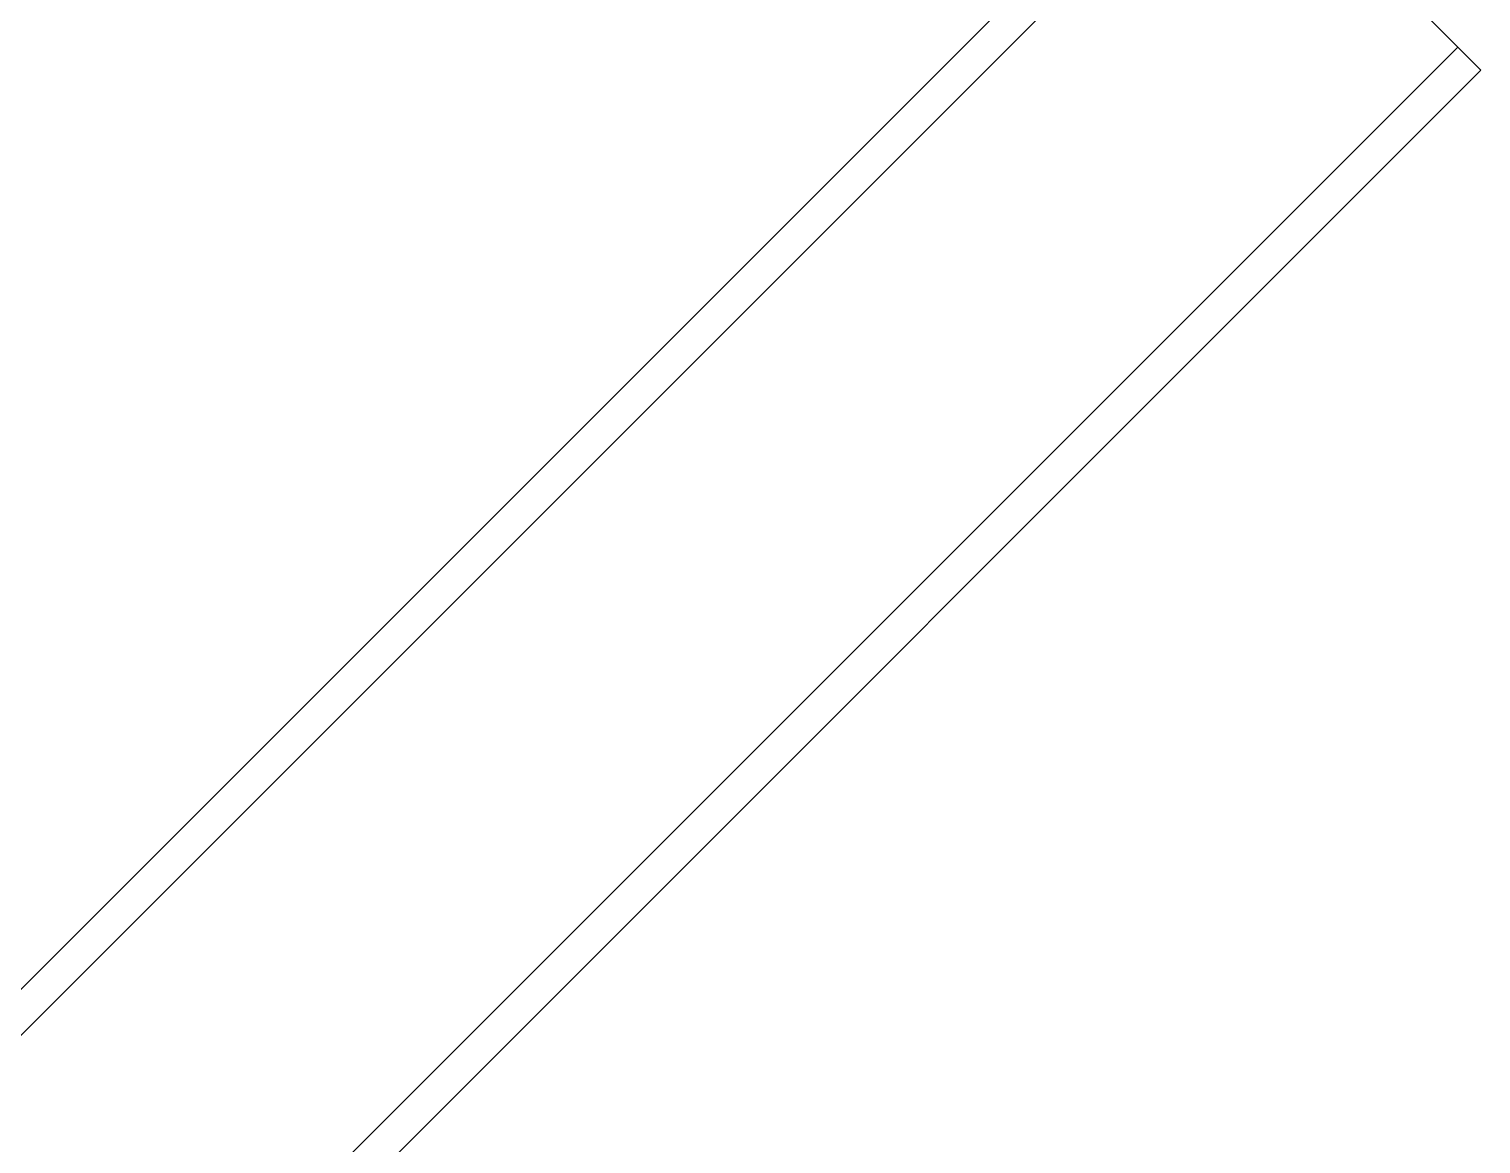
# Model space of a CAD drawing. Extents: x 27938 to 1507990, y 110129 to 923079.
# Drawn here: x 486542 to 487814, y 367902 to 368879 of the extents above; entities that cross this region are included whole.
import ezdxf

# ---------------------------------------------------------------- set-up
doc = ezdxf.new("R2010")
doc.units = 0
doc.header["$LTSCALE"] = 1000
doc.header["$MEASUREMENT"] = 0

msp = doc.modelspace()

# ---------------------------------------------------------------- linework, layer by layer
for p, q in [((485000.1, 366502.4), (487577.4, 369079.7)), ((487814.5, 368842.6), (487577.4, 369079.7)), ((485020.4, 366482.2), (487597.6, 369059.5)), ((485217, 366285.6), (487794.2, 368862.9)), ((485237.2, 366265.4), (487814.5, 368842.6))]:
    msp.add_line(p, q)

doc.saveas('drawing.dxf')
